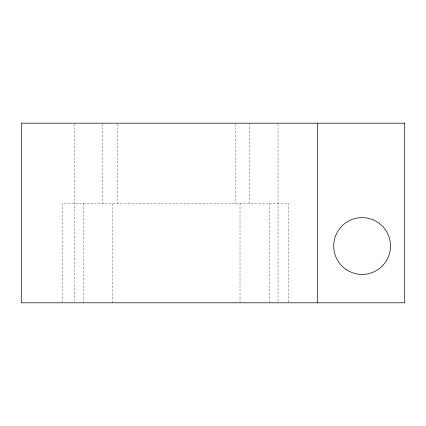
<?xml version="1.0" encoding="UTF-8"?>
<svg xmlns="http://www.w3.org/2000/svg" width="426" height="426" viewBox="0 0 426 426"><rect width="100%" height="100%" fill="white"/><g stroke="black" fill="none" stroke-linecap="round" stroke-linejoin="round"><path stroke-width="0.32" stroke-dasharray="2.13 1.6" d="M112.821 302.811L112.853 203.415M83.139 203.415L83.208 302.811M288.599 302.151L288.599 203.415L62.824 203.415L62.824 302.151M278.018 123.849L278.018 302.811M269.525 203.415L269.525 302.811M249.631 123.189L249.631 203.415M240.019 203.415L240.019 302.811M235.418 123.849L235.418 203.415M117.368 123.849L117.368 203.415M102.197 123.849L102.197 203.415M74.768 123.849L74.768 302.811"/><path stroke-width="0.64" d="M317.626 123.189L317.626 302.811M404.7 123.189L21.3 123.189L21.3 302.811L404.7 302.811L404.7 123.189M346.594 269.807A28.398 28.398 0 0 0 390.461 247.549A28.398 28.398 0 0 0 349.251 220.689A28.398 28.398 0 0 0 346.594 269.807"/></g></svg>
